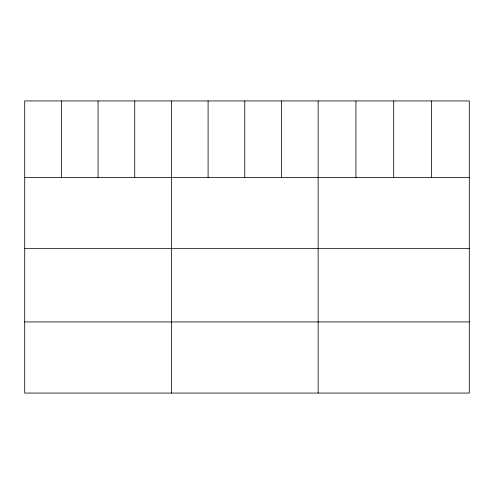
<?xml version="1.0" encoding="UTF-8"?>
<svg xmlns="http://www.w3.org/2000/svg" width="494" height="494" viewBox="0 0 494 494"><rect width="100%" height="100%" fill="white"/><g stroke="black" fill="none" stroke-linecap="round" stroke-linejoin="round"><path stroke-width="0.74" d="M469.3 177.519L469.3 393.063L24.7 393.063L24.7 100.937L469.3 100.937L469.3 177.519L24.7 177.519M24.7 248.649L469.3 248.649M24.7 321.934L469.3 321.934M431.509 100.937L431.509 177.519M393.718 100.937L393.718 177.519M355.927 100.937L355.927 177.519M318.136 100.937L318.136 393.063M281.457 100.937L281.457 177.519M244.777 100.937L244.777 177.519M208.098 100.937L208.098 177.519M171.418 100.937L171.418 393.063M134.739 100.937L134.739 177.519M98.059 100.937L98.059 177.519M61.38 100.937L61.38 177.519"/></g></svg>
